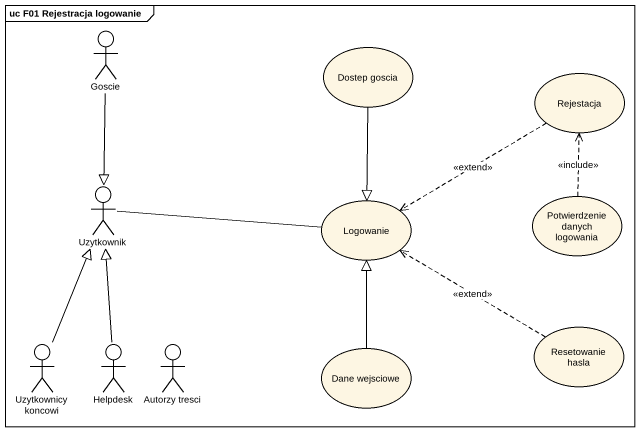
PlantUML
@startuml
mainframe uc F01 Rejestracja logowanie
actor Goscie
usecase "Dostep goscia" as Dostep_goscia
usecase Rejestacja
actor Uzytkownik
usecase Logowanie
usecase "Potwierdzenie danych logowania" as Potwierdzenie_danych
usecase "Resetowanie hasla" as Resetowanie_hasla
actor "Uzytkownicy koncowi" as Uzytkownicy_koncowi
actor Helpdesk
actor "Autorzy tresci" as Autorzy_tresci
usecase "Dane wejsciowe" as Dane_wejsciowe
Goscie --|> Uzytkownik
Dostep_goscia --|> Logowanie
Rejestacja .left.> Logowanie : <<extend>>
Uzytkownik -right- Logowanie
Potwierdzenie_danych .up.> Rejestacja : <<include>>
Resetowanie_hasla .left.> Logowanie : <<extend>>
Uzytkownicy_koncowi -up-|> Uzytkownik
Helpdesk -up-|> Uzytkownik
Dane_wejsciowe -up-|> Logowanie
@enduml
